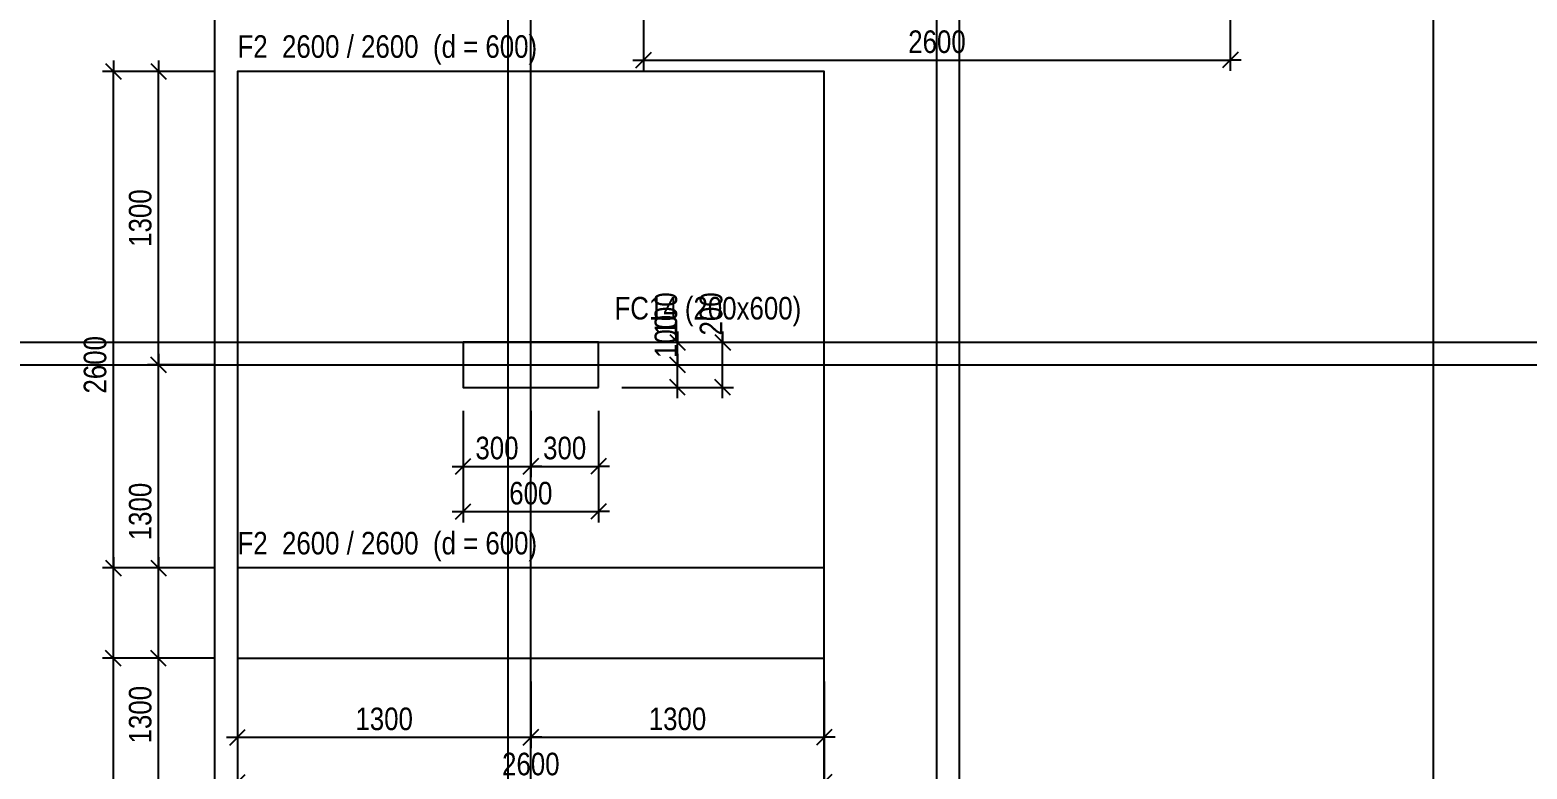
# Model space of a CAD drawing. Extents: x 0 to 206258, y -403073 to 0.
# Drawn here: x 20065 to 26699, y -28483 to -25209 of the extents above; entities that cross this region are included whole.
import ezdxf
from ezdxf.enums import TextEntityAlignment as Align
from ezdxf.lldxf.tags import DXFTag

# ---------------------------------------------------------------- set-up
doc = ezdxf.new("R2010")
doc.units = 0
doc.header["$LTSCALE"] = 1000
for name, color, linetype in [('Axis Line(Dir 1)', 8, 'CENTER2'), ('Axis Line(Dir 2)', 150, 'CENTER2'), ('Column Line', 7, 'Continuous'), ('Dimension Line', 5, 'Continuous'), ('Footing Line', 6, 'Continuous')]:
    doc.layers.add(name, color=color, linetype=linetype)
for name, color, linetype, true_color in [('Column Label', 159, 'Continuous', 0x35424f), ('Footing Label', 94, 'Continuous', 0x008100), ('Ghost Axis Line', 254, 'Continuous', 0xbebebe)]:
    doc.layers.add(name, color=color, linetype=linetype, true_color=true_color)
doc.styles.add('Column Label', font='ARIALN.TTF', dxfattribs={"height": 100})
doc.styles.add('Dimension Text', font='ARIALN.TTF', dxfattribs={"height": 100})
doc.styles.add('Footing Label', font='ARIALN.TTF', dxfattribs={"height": 100})
tags = doc.linetypes.add('CENTER2', pattern=[1.125, 0.75, -0.125, 0.125, -0.125]).pattern_tags.tags
tags[10:11] = [DXFTag(74, 4), DXFTag(75, 0), DXFTag(340, '0'), DXFTag(46, 0.0), DXFTag(50, 0.0), DXFTag(44, 0.0), DXFTag(45, 0.0)]
tags[8:9] = [DXFTag(74, 4), DXFTag(75, 0), DXFTag(340, '0'), DXFTag(46, 0.0), DXFTag(50, 0.0), DXFTag(44, 0.0), DXFTag(45, 0.0)]
tags[6:7] = [DXFTag(74, 4), DXFTag(75, 0), DXFTag(340, '0'), DXFTag(46, 0.0), DXFTag(50, 0.0), DXFTag(44, 0.0), DXFTag(45, 0.0)]
tags[4:5] = [DXFTag(74, 4), DXFTag(75, 0), DXFTag(340, '0'), DXFTag(46, 0.0), DXFTag(50, 0.0), DXFTag(44, 0.0), DXFTag(45, 0.0)]
doc.dimstyles.get("Standard").update_dxf_attribs({"dimtxt": 100, "dimasz": 30, "dimexe": 48.3, "dimexo": 103.5, "dimgap": 30, "dimtad": 1, "dimtoh": 1, "dimdec": 1, "dimdsep": 46, "dimtxsty": 'Dimension Text', "dimblk": 'PCDIM_TICK', "dimcen": 0.09, "dimclrd": 5, "dimclre": 5, "dimclrt": 5, "dimadec": 1, "dimazin": 0, "dimtp": 1, "dimtm": 1, "dimtfac": 1, "dimtdec": 4, "dimtofl": 0, "dimtmove": 0, "dimatfit": 3, "dimfxl": 1, "dimtolj": 1, "dimtzin": 0, "dimarcsym": 0})

# ---------------------------------------------------------------- blocks, each defined once
blk = doc.blocks.new('PCDIM_TICK')
at = {"layer": 'Dimension Line', "color": 0, "transparency": 33554687}
for p, q in [((1.15, 1.15), (-1.15, -1.15)), ((1.61, 0), (0, 0))]:
    blk.add_line(p, q, dxfattribs=at)
blk = doc.blocks.new('*U68')
at = {"layer": 'Dimension Line', "color": 5, "true_color": 0x0000ff, "transparency": 16777216}
for p, q in [((21984.3, -26895.7), (21984.3, -27190.5)), ((22284.3, -26895.7), (22284.3, -27190.5)), ((21984.3, -27142.2), (22284.3, -27142.2))]:
    blk.add_line(p, q, dxfattribs=at)
at = {"layer": 'Dimension Line', "color": 5, "true_color": 0x0000ff, "transparency": 16777216, "xscale": 30, "yscale": 30, "rotation": 180.0000000000004}
blk.add_blockref('PCDIM_TICK', (21984.3, -27142.2), dxfattribs=at)
at = {"layer": 'Dimension Line', "color": 5, "true_color": 0x0000ff, "transparency": 16777216, "xscale": 30, "yscale": 30}
blk.add_blockref('PCDIM_TICK', (22284.3, -27142.2), dxfattribs=at)
at = {"layer": 'Dimension Line', "color": 5, "true_color": 0x0000ff, "transparency": 16777216, "insert": (22134.3, -27112.2), "char_height": 100, "width": 181.501, "attachment_point": 8, "style": 'Dimension Text'}
blk.add_mtext('300', dxfattribs=at)
blk = doc.blocks.new('*U69')
at = {"layer": 'Dimension Line', "color": 5, "true_color": 0x0000ff, "transparency": 16777216}
for p, q in [((22284.3, -26895.7), (22284.3, -27190.5)), ((22584.3, -26895.7), (22584.3, -27190.5)), ((22284.3, -27142.2), (22584.3, -27142.2))]:
    blk.add_line(p, q, dxfattribs=at)
at = {"layer": 'Dimension Line', "color": 5, "true_color": 0x0000ff, "transparency": 16777216, "xscale": 30, "yscale": 30, "rotation": 180.0000000000004}
blk.add_blockref('PCDIM_TICK', (22284.3, -27142.2), dxfattribs=at)
at = {"layer": 'Dimension Line', "color": 5, "true_color": 0x0000ff, "transparency": 16777216, "xscale": 30, "yscale": 30}
blk.add_blockref('PCDIM_TICK', (22584.3, -27142.2), dxfattribs=at)
at = {"layer": 'Dimension Line', "color": 5, "true_color": 0x0000ff, "transparency": 16777216, "insert": (22434.3, -27112.2), "char_height": 100, "width": 181.501, "attachment_point": 8, "style": 'Dimension Text'}
blk.add_mtext('300', dxfattribs=at)
blk = doc.blocks.new('*U70')
at = {"layer": 'Dimension Line', "color": 5, "true_color": 0x0000ff, "transparency": 16777216}
for p, q in [((21984.3, -26895.7), (21984.3, -27390.5)), ((22584.3, -26895.7), (22584.3, -27390.5)), ((21984.3, -27342.2), (22584.3, -27342.2))]:
    blk.add_line(p, q, dxfattribs=at)
at = {"layer": 'Dimension Line', "color": 5, "true_color": 0x0000ff, "transparency": 16777216, "xscale": 30, "yscale": 30, "rotation": 180.0000000000004}
blk.add_blockref('PCDIM_TICK', (21984.3, -27342.2), dxfattribs=at)
at = {"layer": 'Dimension Line', "color": 5, "true_color": 0x0000ff, "transparency": 16777216, "xscale": 30, "yscale": 30}
blk.add_blockref('PCDIM_TICK', (22584.3, -27342.2), dxfattribs=at)
at = {"layer": 'Dimension Line', "color": 5, "true_color": 0x0000ff, "transparency": 16777216, "insert": (22284.3, -27312.2), "char_height": 100, "width": 181.97, "attachment_point": 8, "style": 'Dimension Text'}
blk.add_mtext('600', dxfattribs=at)
blk = doc.blocks.new('*U71')
at = {"layer": 'Dimension Line', "color": 5, "true_color": 0x0000ff, "transparency": 16777216}
for p, q in [((22934.3, -26692.2), (22934.3, -26662.2)), ((22687.8, -26692.2), (22982.6, -26692.2)), ((22934.3, -26792.2), (22934.3, -26692.2)), ((22687.8, -26792.2), (22982.6, -26792.2))]:
    blk.add_line(p, q, dxfattribs=at)
at = {"layer": 'Dimension Line', "color": 5, "true_color": 0x0000ff, "transparency": 16777216, "xscale": 30, "yscale": 30}
for p, rotation in [((22934.3, -26692.2), 89.99999999999447), ((22934.3, -26792.2), 269.9999999999834)]:
    blk.add_blockref('PCDIM_TICK', p, dxfattribs=dict(at, rotation=rotation))
at = {"layer": 'Dimension Line', "color": 5, "true_color": 0x0000ff, "transparency": 16777216, "insert": (22934.3, -26662.2), "char_height": 100, "width": 173.928, "attachment_point": 7, "rotation": 90, "style": 'Dimension Text'}
blk.add_mtext('100', dxfattribs=at)
blk = doc.blocks.new('*U72')
at = {"layer": 'Dimension Line', "color": 5, "true_color": 0x0000ff, "transparency": 16777216}
for p, q in [((22687.8, -26592.2), (22982.6, -26592.2)), ((22934.3, -26592.2), (22934.3, -26562.2)), ((22934.3, -26692.2), (22934.3, -26592.2)), ((22687.8, -26692.2), (22982.6, -26692.2))]:
    blk.add_line(p, q, dxfattribs=at)
at = {"layer": 'Dimension Line', "color": 5, "true_color": 0x0000ff, "transparency": 16777216, "xscale": 30, "yscale": 30}
for p, rotation in [((22934.3, -26592.2), 89.99999999999447), ((22934.3, -26692.2), 269.9999999999834)]:
    blk.add_blockref('PCDIM_TICK', p, dxfattribs=dict(at, rotation=rotation))
at = {"layer": 'Dimension Line', "color": 5, "true_color": 0x0000ff, "transparency": 16777216, "insert": (22934.3, -26562.2), "char_height": 100, "width": 173.928, "attachment_point": 7, "rotation": 90, "style": 'Dimension Text'}
blk.add_mtext('100', dxfattribs=at)
blk = doc.blocks.new('*U73')
at = {"layer": 'Dimension Line', "color": 5, "true_color": 0x0000ff, "transparency": 16777216}
for p, q in [((22687.8, -26592.2), (23182.6, -26592.2)), ((23134.3, -26592.2), (23134.3, -26562.2)), ((23134.3, -26792.2), (23134.3, -26592.2)), ((22687.8, -26792.2), (23182.6, -26792.2))]:
    blk.add_line(p, q, dxfattribs=at)
at = {"layer": 'Dimension Line', "color": 5, "true_color": 0x0000ff, "transparency": 16777216, "xscale": 30, "yscale": 30}
for p, rotation in [((23134.3, -26592.2), 89.99999999999447), ((23134.3, -26792.2), 269.9999999999834)]:
    blk.add_blockref('PCDIM_TICK', p, dxfattribs=dict(at, rotation=rotation))
at = {"layer": 'Dimension Line', "color": 5, "true_color": 0x0000ff, "transparency": 16777216, "insert": (23134.3, -26562.2), "char_height": 100, "width": 182.775, "attachment_point": 7, "rotation": 90, "style": 'Dimension Text'}
blk.add_mtext('200', dxfattribs=at)
blk = doc.blocks.new('*U190')
at = {"layer": 'Dimension Line', "color": 5, "true_color": 0x0000ff, "transparency": 16777216}
for p, q in [((22784.3, -24895.7), (22784.3, -25390.5)), ((25384.3, -24895.7), (25384.3, -25390.5)), ((22784.3, -25342.2), (25384.3, -25342.2))]:
    blk.add_line(p, q, dxfattribs=at)
at = {"layer": 'Dimension Line', "color": 5, "true_color": 0x0000ff, "transparency": 16777216, "xscale": 30, "yscale": 30, "rotation": 180.0000000000004}
blk.add_blockref('PCDIM_TICK', (22784.3, -25342.2), dxfattribs=at)
at = {"layer": 'Dimension Line', "color": 5, "true_color": 0x0000ff, "transparency": 16777216, "xscale": 30, "yscale": 30}
blk.add_blockref('PCDIM_TICK', (25384.3, -25342.2), dxfattribs=at)
at = {"layer": 'Dimension Line', "color": 5, "true_color": 0x0000ff, "transparency": 16777216, "insert": (24084.3, -25312.2), "char_height": 100, "width": 247.252, "attachment_point": 8, "style": 'Dimension Text'}
blk.add_mtext('2600', dxfattribs=at)
blk = doc.blocks.new('*U218')
at = {"layer": 'Dimension Line', "color": 5, "true_color": 0x0000ff, "transparency": 16777216}
for p, q in [((20984.3, -28095.7), (20984.3, -28390.5)), ((22284.3, -28095.7), (22284.3, -28390.5)), ((20984.3, -28342.2), (22284.3, -28342.2))]:
    blk.add_line(p, q, dxfattribs=at)
at = {"layer": 'Dimension Line', "color": 5, "true_color": 0x0000ff, "transparency": 16777216, "xscale": 30, "yscale": 30, "rotation": 180.0000000000004}
blk.add_blockref('PCDIM_TICK', (20984.3, -28342.2), dxfattribs=at)
at = {"layer": 'Dimension Line', "color": 5, "true_color": 0x0000ff, "transparency": 16777216, "xscale": 30, "yscale": 30}
blk.add_blockref('PCDIM_TICK', (22284.3, -28342.2), dxfattribs=at)
at = {"layer": 'Dimension Line', "color": 5, "true_color": 0x0000ff, "transparency": 16777216, "insert": (21634.3, -28312.2), "char_height": 100, "width": 238.405, "attachment_point": 8, "style": 'Dimension Text'}
blk.add_mtext('1300', dxfattribs=at)
blk = doc.blocks.new('*U219')
at = {"layer": 'Dimension Line', "color": 5, "true_color": 0x0000ff, "transparency": 16777216}
for p, q in [((22284.3, -28095.7), (22284.3, -28390.5)), ((23584.3, -28095.7), (23584.3, -28390.5)), ((22284.3, -28342.2), (23584.3, -28342.2))]:
    blk.add_line(p, q, dxfattribs=at)
at = {"layer": 'Dimension Line', "color": 5, "true_color": 0x0000ff, "transparency": 16777216, "xscale": 30, "yscale": 30, "rotation": 180.0000000000004}
blk.add_blockref('PCDIM_TICK', (22284.3, -28342.2), dxfattribs=at)
at = {"layer": 'Dimension Line', "color": 5, "true_color": 0x0000ff, "transparency": 16777216, "xscale": 30, "yscale": 30}
blk.add_blockref('PCDIM_TICK', (23584.3, -28342.2), dxfattribs=at)
at = {"layer": 'Dimension Line', "color": 5, "true_color": 0x0000ff, "transparency": 16777216, "insert": (22934.3, -28312.2), "char_height": 100, "width": 238.405, "attachment_point": 8, "style": 'Dimension Text'}
blk.add_mtext('1300', dxfattribs=at)
blk = doc.blocks.new('*U220')
at = {"layer": 'Dimension Line', "color": 5, "true_color": 0x0000ff, "transparency": 16777216}
for p, q in [((20984.3, -28095.7), (20984.3, -28590.5)), ((23584.3, -28095.7), (23584.3, -28590.5)), ((20984.3, -28542.2), (23584.3, -28542.2))]:
    blk.add_line(p, q, dxfattribs=at)
at = {"layer": 'Dimension Line', "color": 5, "true_color": 0x0000ff, "transparency": 16777216, "xscale": 30, "yscale": 30, "rotation": 180.0000000000004}
blk.add_blockref('PCDIM_TICK', (20984.3, -28542.2), dxfattribs=at)
at = {"layer": 'Dimension Line', "color": 5, "true_color": 0x0000ff, "transparency": 16777216, "xscale": 30, "yscale": 30}
blk.add_blockref('PCDIM_TICK', (23584.3, -28542.2), dxfattribs=at)
at = {"layer": 'Dimension Line', "color": 5, "true_color": 0x0000ff, "transparency": 16777216, "insert": (22284.3, -28512.2), "char_height": 100, "width": 247.252, "attachment_point": 8, "style": 'Dimension Text'}
blk.add_mtext('2600', dxfattribs=at)
blk = doc.blocks.new('*U221')
at = {"layer": 'Dimension Line', "color": 5, "true_color": 0x0000ff, "transparency": 16777216}
for p, q in [((20880.8, -26692.2), (20586, -26692.2)), ((20634.3, -27992.2), (20634.3, -26692.2)), ((20880.8, -27992.2), (20586, -27992.2))]:
    blk.add_line(p, q, dxfattribs=at)
at = {"layer": 'Dimension Line', "color": 5, "true_color": 0x0000ff, "transparency": 16777216, "xscale": 30, "yscale": 30}
for p, rotation in [((20634.3, -26692.2), 89.99999999999447), ((20634.3, -27992.2), 269.9999999999834)]:
    blk.add_blockref('PCDIM_TICK', p, dxfattribs=dict(at, rotation=rotation))
at = {"layer": 'Dimension Line', "color": 5, "true_color": 0x0000ff, "transparency": 16777216, "insert": (20604.3, -27342.2), "char_height": 100, "width": 238.405, "attachment_point": 8, "rotation": 90, "style": 'Dimension Text'}
blk.add_mtext('1300', dxfattribs=at)
blk = doc.blocks.new('*U222')
at = {"layer": 'Dimension Line', "color": 5, "true_color": 0x0000ff, "transparency": 16777216}
for p, q in [((20880.8, -25392.2), (20586, -25392.2)), ((20634.3, -26692.2), (20634.3, -25392.2)), ((20880.8, -26692.2), (20586, -26692.2))]:
    blk.add_line(p, q, dxfattribs=at)
at = {"layer": 'Dimension Line', "color": 5, "true_color": 0x0000ff, "transparency": 16777216, "xscale": 30, "yscale": 30}
for p, rotation in [((20634.3, -25392.2), 89.99999999999447), ((20634.3, -26692.2), 269.9999999999834)]:
    blk.add_blockref('PCDIM_TICK', p, dxfattribs=dict(at, rotation=rotation))
at = {"layer": 'Dimension Line', "color": 5, "true_color": 0x0000ff, "transparency": 16777216, "insert": (20604.3, -26042.2), "char_height": 100, "width": 238.405, "attachment_point": 8, "rotation": 90, "style": 'Dimension Text'}
blk.add_mtext('1300', dxfattribs=at)
blk = doc.blocks.new('*U223')
at = {"layer": 'Dimension Line', "color": 5, "true_color": 0x0000ff, "transparency": 16777216}
for p, q in [((20880.8, -25392.2), (20386, -25392.2)), ((20434.3, -27992.2), (20434.3, -25392.2)), ((20880.8, -27992.2), (20386, -27992.2))]:
    blk.add_line(p, q, dxfattribs=at)
at = {"layer": 'Dimension Line', "color": 5, "true_color": 0x0000ff, "transparency": 16777216, "xscale": 30, "yscale": 30}
for p, rotation in [((20434.3, -25392.2), 89.99999999999447), ((20434.3, -27992.2), 269.9999999999834)]:
    blk.add_blockref('PCDIM_TICK', p, dxfattribs=dict(at, rotation=rotation))
at = {"layer": 'Dimension Line', "color": 5, "true_color": 0x0000ff, "transparency": 16777216, "insert": (20404.3, -26692.2), "char_height": 100, "width": 247.252, "attachment_point": 8, "rotation": 90, "style": 'Dimension Text'}
blk.add_mtext('2600', dxfattribs=at)
blk = doc.blocks.new('*U228')
at = {"layer": 'Dimension Line', "color": 5, "true_color": 0x0000ff, "transparency": 16777216}
for p, q in [((20880.8, -27592.2), (20586, -27592.2)), ((20634.3, -28892.2), (20634.3, -27592.2)), ((20880.8, -28892.2), (20586, -28892.2))]:
    blk.add_line(p, q, dxfattribs=at)
at = {"layer": 'Dimension Line', "color": 5, "true_color": 0x0000ff, "transparency": 16777216, "xscale": 30, "yscale": 30}
for p, rotation in [((20634.3, -27592.2), 89.99999999999447), ((20634.3, -28892.2), 269.9999999999834)]:
    blk.add_blockref('PCDIM_TICK', p, dxfattribs=dict(at, rotation=rotation))
at = {"layer": 'Dimension Line', "color": 5, "true_color": 0x0000ff, "transparency": 16777216, "insert": (20604.3, -28242.2), "char_height": 100, "width": 238.405, "attachment_point": 8, "rotation": 90, "style": 'Dimension Text'}
blk.add_mtext('1300', dxfattribs=at)
blk = doc.blocks.new('*U229')
at = {"layer": 'Dimension Line', "color": 5, "true_color": 0x0000ff, "transparency": 16777216}
for p, q in [((20880.8, -27592.2), (20386, -27592.2)), ((20434.3, -30192.2), (20434.3, -27592.2)), ((20880.8, -30192.2), (20386, -30192.2))]:
    blk.add_line(p, q, dxfattribs=at)
at = {"layer": 'Dimension Line', "color": 5, "true_color": 0x0000ff, "transparency": 16777216, "xscale": 30, "yscale": 30}
for p, rotation in [((20434.3, -27592.2), 89.99999999999447), ((20434.3, -30192.2), 269.9999999999834)]:
    blk.add_blockref('PCDIM_TICK', p, dxfattribs=dict(at, rotation=rotation))
at = {"layer": 'Dimension Line', "color": 5, "true_color": 0x0000ff, "transparency": 16777216, "insert": (20404.3, -28892.2), "char_height": 100, "width": 247.252, "attachment_point": 8, "rotation": 90, "style": 'Dimension Text'}
blk.add_mtext('2600', dxfattribs=at)

msp = doc.modelspace()

# ---------------------------------------------------------------- linework, layer by layer
at = {"layer": 'Axis Line(Dir 1)', "transparency": 33554687}
msp.add_lwpolyline([(15084.29, -26692.207), (32884.29, -26692.207)], dxfattribs=at)
at = {"layer": 'Axis Line(Dir 2)', "transparency": 33554687}
for points in [[(20884.29, -38092.207), (20884.29, -14292.207)], [(22284.29, -38092.207), (22284.29, -14292.207)], [(24084.29, -38092.207), (24084.29, -14292.207)], [(26284.29, -38092.207), (26284.29, -14292.207)]]:
    msp.add_lwpolyline(points, dxfattribs=at)
at = {"layer": 'Column Line', "transparency": 33554687}
msp.add_lwpolyline([(22584.29, -26792.207), (22584.29, -26592.207), (21984.29, -26592.207), (21984.29, -26792.207)], close=True, dxfattribs=at)
at = {"layer": 'Footing Line', "transparency": 33554687}
for points in [[(23584.29, -27992.207), (23584.29, -25392.207), (20984.29, -25392.207), (20984.29, -27992.207), (23584.29, -27992.207)], [(23584.29, -30192.207), (23584.29, -27592.207), (20984.29, -27592.207), (20984.29, -30192.207), (23584.29, -30192.207)]]:
    msp.add_lwpolyline(points, close=True, dxfattribs=at)
at = {"layer": 'Ghost Axis Line', "transparency": 33554687}
for points in [[(22184.29, -38092.207), (22184.29, -14292.207)], [(24184.29, -38092.207), (24184.29, -14292.207)], [(15084.29, -26592.207), (32884.29, -26592.207)]]:
    msp.add_lwpolyline(points, dxfattribs=at)

# ---------------------------------------------------------------- texts
at = {"layer": 'Column Label', "transparency": 33554687, "style": 'Column Label'}
msp.add_text('FC14 (200x600)', height=100, dxfattribs=at).set_placement((22655.001, -26521.496), align=Align.BOTTOM_LEFT)
at = {"layer": 'Footing Label', "transparency": 33554687, "style": 'Footing Label'}
for p in [(20984.29, -25362.207), (20984.29, -27562.207)]:
    msp.add_text('F2  2600 / 2600  (d = 600)', height=100, dxfattribs=at).set_placement(p, align=Align.BOTTOM_LEFT)

# ---------------------------------------------------------------- dimensions: what is measured, and where the dimension line sits
at = {"layer": 'Dimension Line', "transparency": 33554687}
for p1, p2, distance, picture, middle in [((22784.29, -24792.207), (25384.29, -24792.207), -550, '*U190', (24084.29, -25342.207)), ((20984.29, -27992.207), (20984.29, -25392.207), 550, '*U223', (20434.29, -26692.207)), ((20984.29, -26692.207), (20984.29, -25392.207), 350, '*U222', (20634.29, -26042.207)), ((22584.29, -26692.207), (22584.29, -26592.207), -350, '*U72', (22934.29, -26642.207)), ((22584.29, -26792.207), (22584.29, -26592.207), -550, '*U73', (23134.29, -26692.207)), ((22584.29, -26792.207), (22584.29, -26692.207), -350, '*U71', (22934.29, -26742.207)), ((20984.29, -27992.207), (20984.29, -26692.207), 350, '*U221', (20634.29, -27342.207)), ((21984.29, -26792.207), (22284.29, -26792.207), -350, '*U68', (22134.29, -27142.207)), ((21984.29, -26792.207), (22584.29, -26792.207), -550, '*U70', (22284.29, -27342.207)), ((22284.29, -26792.207), (22584.29, -26792.207), -350, '*U69', (22434.29, -27142.207)), ((20984.29, -30192.207), (20984.29, -27592.207), 550, '*U229', (20434.29, -28892.207)), ((20984.29, -28892.207), (20984.29, -27592.207), 350, '*U228', (20634.29, -28242.207)), ((20984.29, -27992.207), (22284.29, -27992.207), -350, '*U218', (21634.29, -28342.207)), ((20984.29, -27992.207), (23584.29, -27992.207), -550, '*U220', (22284.29, -28542.207)), ((22284.29, -27992.207), (23584.29, -27992.207), -350, '*U219', (22934.29, -28342.207))]:
    dim = msp.add_aligned_dim(p1=p1, p2=p2, distance=distance, dimstyle='Standard', override={"dimscale": 1, "dimtxt": 100, "dimasz": 30, "dimexe": 48.3, "dimexo": 103.5, "dimgap": 30, "dimtad": 1, "dimtih": 0, "dimdec": 1, "dimlfac": 1, "dimzin": 8, "dimlunit": 2, "dimpost": '', "dimtxsty": 'Dimension Text', "dimblk": 'PCDIM_TICK', "dimse1": 0, "dimse2": 0, "dimsd2": 0, "dimclrd": 5, "dimclre": 5, "dimclrt": 5, "dimaunit": 0, "dimadec": 1, "dimazin": 0, "dimtol": 0, "dimtp": 1, "dimtm": 1, "dimtmove": 0}, dxfattribs=at)
    dim.commit()
    dim.dimension.update_dxf_attribs({"geometry": picture, "text_midpoint": middle})

doc.saveas('drawing.dxf')
